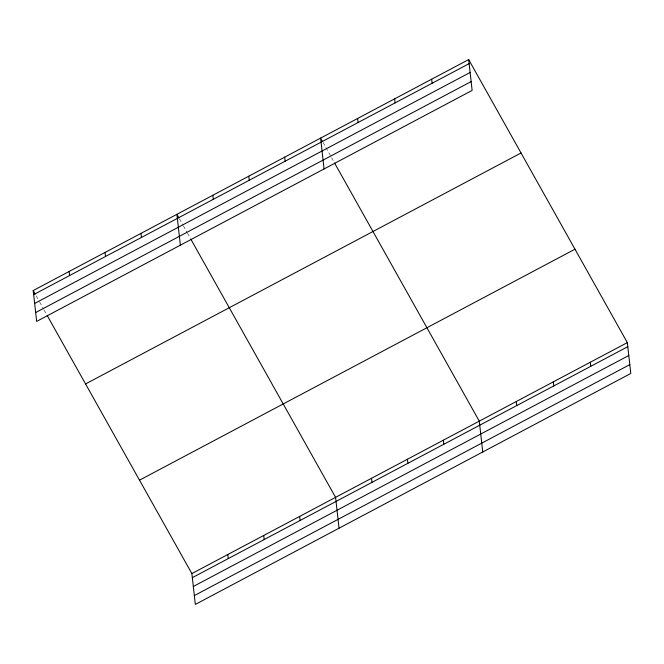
<?xml version="1.0" encoding="UTF-8"?>
<svg xmlns="http://www.w3.org/2000/svg" width="664" height="664" viewBox="0 0 664 664"><rect width="100%" height="100%" fill="white"/><g stroke="black" fill="none" stroke-linecap="round" stroke-linejoin="round"><path stroke-width="0.5" stroke-dasharray="3.32 2.49" d="M323.102 142.552L331.079 156.779M331.577 157.675L334.075 162.124M179.396 218.771L182.89 224.996M183.388 225.884L186.874 232.109M187.381 232.998L190.369 238.343M36.188 295.878L39.184 301.215M39.682 302.103L43.675 309.225M44.173 310.113L46.663 314.562"/><path stroke-width="1" d="M468.668 59.577L472.129 90.42L36.661 321.393L33.2 290.541L468.668 59.577L627.339 342.607L630.8 373.458L195.332 604.423L191.871 573.58L47.161 315.45M33.656 294.608L469.124 63.636M34.644 303.448L470.12 72.476M35.665 312.553L471.141 81.581M85.565 383.941L521.033 152.977M139.506 480.172L574.982 249.207M191.871 573.58L627.339 342.607M192.328 577.647L627.795 346.674M193.315 586.486L628.783 355.514M194.336 595.591L629.812 364.619M322.604 141.664L320.612 138.104L324.073 168.955M334.573 163.012L479.284 421.142L482.745 451.985M178.898 217.883L176.906 214.323L180.367 245.174M190.867 239.231L335.577 497.361L339.038 528.204M33.2 290.541L35.192 294.102M590.321 362.245L590.777 366.312M553.311 381.875L553.768 385.942M516.293 401.504L516.75 405.571M431.658 79.207L432.106 83.274M443.353 440.19L443.809 444.257M394.64 98.836L395.097 102.903M407.43 459.247L407.887 463.314M357.622 118.466L358.079 122.533M371.5 478.304L371.956 482.371M284.682 157.16L285.138 161.227M299.647 516.409L300.103 520.476M248.759 176.209L249.216 180.276M263.724 535.466L264.181 539.533M212.829 195.266L213.285 199.333M227.793 554.523L228.25 558.59M140.975 233.379L141.432 237.446M105.053 252.428L105.51 256.495M69.122 271.485L69.579 275.552"/></g></svg>
